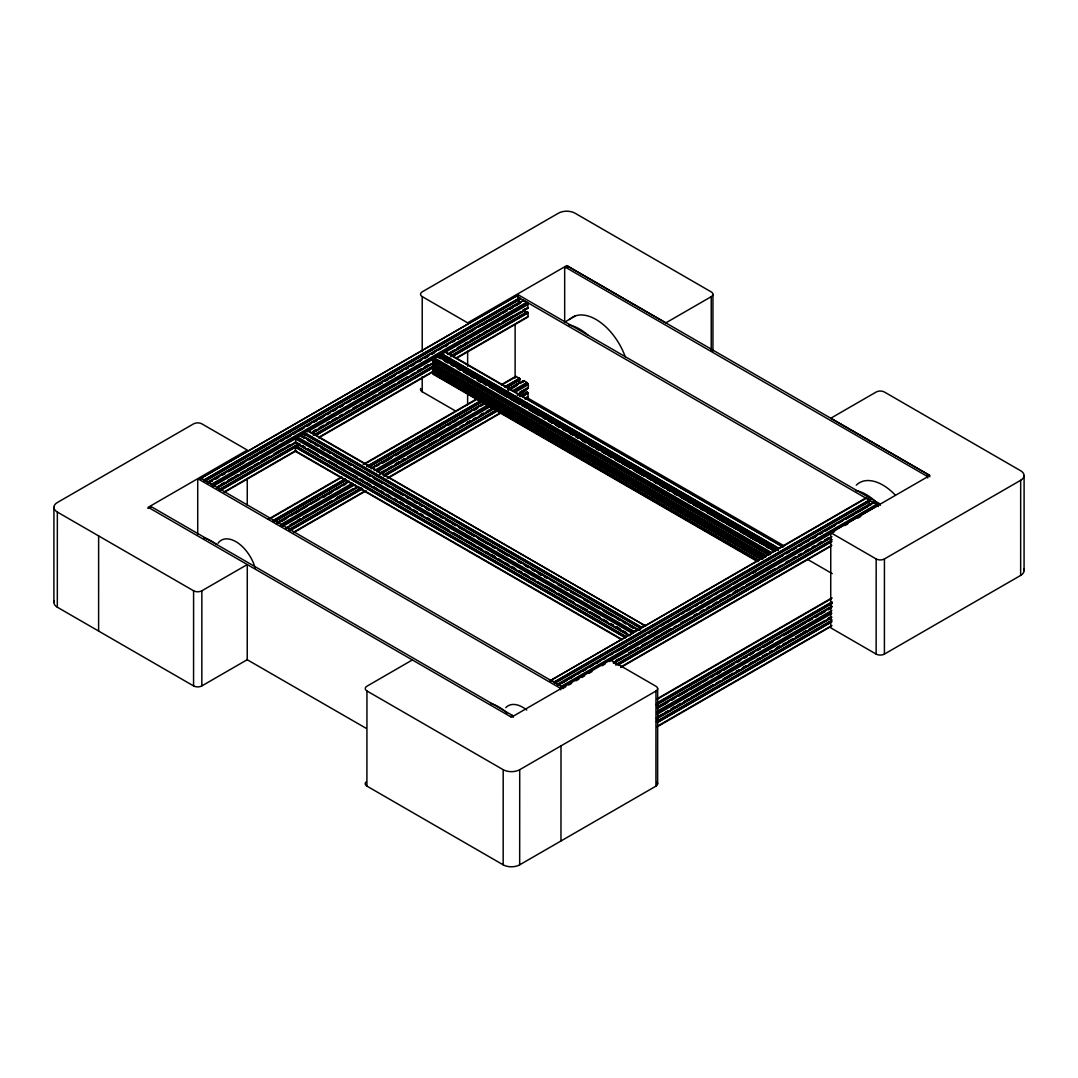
<?xml version="1.0" encoding="UTF-8"?>
<svg xmlns="http://www.w3.org/2000/svg" width="1078" height="1078" viewBox="0 0 1078 1078"><rect width="100%" height="100%" fill="white"/><g stroke="black" fill="none" stroke-linecap="round" stroke-linejoin="round"><path stroke-width="1.5" d="M53.9 602.427L53.927 507.293M57.35 512.063L193.595 590.784A5.835 3.369 0 0 0 201.856 590.784L247.28 564.562L247.239 659.696L201.829 685.918A5.835 3.369 0 0 1 193.568 685.918L57.323 607.197L57.35 512.063A11.683 6.751 0 0 1 57.35 502.523L193.595 423.856A5.835 3.369 0 0 1 201.856 423.856L247.28 450.078L148.185 507.293L511.457 717.207L878.071 505.474L873.625 502.24L558.027 685.19L566.745 680.164M98.61 631.021L98.637 535.901M193.568 685.918L193.595 590.784M201.829 685.918L201.856 590.784M247.253 505.164L247.266 478.457M656.852 782.089A5.835 3.369 0 0 1 655.923 786.158L519.677 864.825A11.683 6.751 0 0 1 503.17 864.825L366.911 786.105L366.951 690.971A5.835 3.369 0 0 1 366.951 686.201L412.362 659.952M456.264 411.419L422.199 391.732L422.199 376.721M422.212 351.684L422.226 296.612A5.835 3.369 0 0 1 422.226 291.842L558.471 213.174A11.683 6.751 0 0 1 574.992 213.174L711.237 291.909A5.835 3.369 0 0 1 711.237 296.679L711.224 350.08M467.623 404.627L467.623 392.944M467.636 366.237L467.636 351.226M503.17 864.825L503.197 769.692L366.951 690.971M519.677 864.825L519.717 769.692L655.963 691.038A5.835 3.369 0 0 0 655.963 686.268L610.539 660.019M560.964 840.975L561.005 745.841M655.923 786.158L655.963 691.038M657.634 783.773L657.674 688.653M712.935 351.037L712.949 294.294M1020.65 575.423L1020.677 480.289A11.683 6.751 0 0 0 1020.677 470.763L884.432 392.028A5.835 3.369 0 0 0 876.171 392.028L830.761 418.251L929.842 475.492L830.761 532.694L830.72 627.827L876.144 654.09A5.835 3.369 0 0 0 884.405 654.09L1020.65 575.423A11.683 6.751 0 0 0 1023.669 568.914M876.144 654.09L876.171 558.956L830.761 532.694M884.405 654.09L884.432 558.956L1020.677 480.289M1024.073 570.666L1024.1 475.533M630.01 635.764L295.426 442.586L296.005 437.116L299.967 434.704L637.462 629.565L635.966 631.479M621.211 639.47L295.52 451.439L295.345 447.262L296.423 446.09M300.156 434.811L300.021 435.943M303.673 433.841L303.983 432.305L307.702 430.365L645.668 626.035L307.041 430.54M764.464 556.72L432.777 365.226L433.356 358.246L437.318 355.834L774.893 551.478L771.983 549.807M757.591 561.557L432.884 374.079L432.965 367.733L763.264 558.054M761.553 558.956L432.965 369.242L432.709 369.902L759.842 558.768M437.385 357.074L437.506 355.942M778.397 549.915L440.835 354.851L441.091 353.665L445.052 351.495L782.844 546.519L783.019 547.166L444.405 351.671M440.835 356.36L776.888 550.386L440.862 356.468L440.902 355.497L441.347 354.945L480.599 377.61M637.287 629.458L633.972 631.29L632.665 633.541L295.345 438.8M640.817 628.568L641.302 627.046L645.008 625.119M434.016 357.667L771.322 552.421L770.015 554.671L432.709 359.931M441.347 353.436L778.653 548.176L778.141 549.066L440.835 354.325M515.769 295.978C517.669 295.008 522.385 301.018 518.424 298.66M523.315 300.425L523.275 301.341M526.94 311.838L528.112 312.876L527.937 317.053L456.264 358.448M207.973 482.486L523.504 300.317L527.465 302.729L528.045 308.2L447.936 354.446M506.822 387.366L519.96 379.779L519.731 378.486L515.769 376.316L501.243 384.711M523.315 380.763L523.45 381.895M508.789 389.158L523.504 380.655C533.974 384.671 525.633 392.769 517.696 394.508M527.048 392.042L528.112 393.214L527.937 397.391L525.04 399.076M554.752 683.412L554.267 681.902L550.548 679.962M870.094 501.351L869.609 499.842L865.89 497.901L549.901 680.892L866.55 498.076M297.178 448.044L299.226 444.527M303.565 437.035L305.424 433.895M434.811 368.851L436.28 366.304M432.965 365.334L436.684 366.587L433.855 364.782M197.719 534.661L197.719 479.643L200.872 478.093L562.042 686.848L562.905 688.599M564.67 321.136L564.67 267.789L567.823 266.239L928.993 474.994L929.842 476.745M151.324 506.7L148.171 508.25L151.324 506.7L512.495 715.455L513.357 717.207M197.719 479.643L200.872 478.093M515.122 296.383L518.275 294.833L879.446 503.601L880.308 505.353M564.67 267.789L567.823 266.239M516.429 296.154L199.78 478.969L518.275 294.833M200.427 478.039L204.146 479.979L519.475 297.919M204.146 479.979L519.731 298.148M204.658 481.394L204.577 480.532L519.919 298.471M204.658 480.869L519.987 298.808M204.55 481.543L519.987 299.334M207.07 482.432L519.502 302.056L519.906 302.648M207.906 482.742L523.76 300.385M209.361 482.432L212.258 480.761M215.169 479.077L219.535 476.57M222.432 474.886L225.342 473.215M228.253 471.531L245.69 461.465M277.652 443.004L248.6 459.78L257.413 455.01M280.563 441.333L290.737 435.458M293.647 433.774L303.821 427.899M306.718 426.228L311.084 423.708M316.892 420.353L313.981 422.037L316.919 420.487M319.802 418.682L324.155 416.162M327.065 414.478L329.976 412.807M332.873 411.122L337.239 408.602M340.149 406.932L343.047 405.247M347.412 402.741L350.323 401.056M353.22 399.372L369.215 390.155M373.567 387.635L382.286 382.596M385.196 380.925L395.37 375.05L391.044 377.812M398.267 373.365L402.633 370.859M405.544 369.175L408.441 367.49M411.351 365.819L415.704 363.299M418.614 361.629L421.525 359.944M424.436 358.273L428.788 355.753M431.699 354.069L434.596 352.398M438.962 349.878L441.872 348.194M444.769 346.523L447.68 344.839M452.046 342.332L454.943 340.648M457.854 338.977L475.29 328.898M478.201 327.227L507.266 310.451M510.163 308.766L520.337 302.891M209.388 482.567L212.285 480.896M215.209 479.333L218.174 477.662M222.459 475.021L225.369 473.336M228.293 471.773L244.329 462.556M260.256 453.312L270.416 447.33M273.327 445.659L277.679 443.139M280.603 441.576L283.568 439.905M286.411 438.22L290.764 435.579M293.688 434.016L296.571 432.224M299.495 430.661L303.848 428.033M306.758 426.47L309.723 424.799M319.843 418.924L322.807 417.253M327.092 414.612L330.003 412.928M332.9 411.257L335.81 409.573M340.176 407.053L343.073 405.382M353.247 399.507L362.046 394.602M364.876 392.796L369.228 390.276M377.96 385.25L382.313 382.73M385.237 381.167L388.201 379.496M405.571 369.309L408.468 367.625M411.392 366.062L414.356 364.391M418.641 361.75L421.552 360.079M424.462 358.516L427.44 356.845M431.726 354.204L434.623 352.519M444.796 346.658L447.707 344.973M457.88 339.098L466.599 334.072M469.523 332.509L473.862 329.868M482.594 324.95L486.946 322.322M489.857 320.759L500.017 314.776M502.927 313.092L507.293 310.572M510.204 309.009L513.168 307.351M516.025 305.653L520.364 303.026M208.162 482.378L211.477 484.211L526.819 302.15M211.477 484.211L212.123 484.79L527.465 302.729M527.937 303.551L212.609 485.612L212.123 484.79M212.77 486.474L295.615 438.652M299.967 436.132L305.047 433.046M307.23 431.941L433.666 358.947M436.563 357.263L440.929 354.756M443.84 353.072L528.112 304.414M221.785 483.995L224.776 482.392L217.621 486.677M232.053 478.201L227.687 480.707L237.955 474.926M234.856 476.449L237.861 474.832M240.771 473.161L245.124 470.641M247.94 468.903L250.945 467.286M253.842 465.615L258.208 463.095M261.024 461.344L269.837 456.385M274.095 453.798L282.908 448.825M287.274 446.319L290.171 444.635L274.284 453.946M313.334 431.146L316.339 429.529M319.236 427.858L323.602 425.338M326.405 423.587L329.41 421.983M332.32 420.299L336.673 417.792M339.489 416.041L342.494 414.437M352.573 408.495L357.02 406.042M359.931 404.358L362.841 402.687M365.644 400.935L370.104 398.496M372.907 396.744L375.912 395.141L365.846 401.097M378.728 393.389L383.175 390.937M386.086 389.266L394.804 384.226M399.076 381.639L407.888 376.68M417.968 370.738L420.959 369.121M425.244 366.48L428.222 364.93M457.193 348.086L461.654 345.634M464.47 343.882L467.461 342.278M470.277 340.527L474.724 338.088M477.541 336.336L480.545 334.732M483.443 333.048L487.808 330.528M490.638 328.723L499.437 323.818M503.695 321.231L512.508 316.272M522.682 310.397L525.592 308.712M240.866 473.242L258.302 463.176M261.213 461.505L269.931 456.466M313.523 431.294L316.433 429.623M319.344 427.939L323.696 425.419M326.607 423.748L329.504 422.064M332.415 420.393L336.781 417.873M339.678 416.202L342.588 414.518M345.499 412.847L349.851 410.327M352.762 408.643L362.936 402.768M378.917 393.537L394.898 384.32M397.809 382.636L407.983 376.761M410.893 375.09L415.246 372.57M418.156 370.886L421.067 369.215M423.964 367.531L428.33 365.024M450.119 352.439L454.485 349.919M457.395 348.234L467.569 342.359M470.466 340.688L499.532 323.912M502.442 322.228L519.879 312.162M522.79 310.491L525.687 308.807M216.624 487.782L295.615 442.182M311.596 432.952L433.666 362.477M448.192 354.083L528.112 307.944M216.88 487.849L295.534 442.438M311.34 433.316L433.599 362.734M217.931 487.822L296.396 442.506M312.377 433.289L432.992 363.65M448.987 354.419L524.555 310.787L524.245 310.141M218.874 489.708L298.997 443.449M313.321 435.175L435.593 364.58M451.386 355.471L527.142 311.731M219.535 489.857L299.455 443.718M313.994 435.323L434.596 365.685M450.591 356.454L527.6 311.987M219.791 490.086L299.711 443.934M315.692 434.717L434.852 365.914M450.847 356.683L527.856 312.216M219.979 490.409L299.9 444.257M315.881 435.04L435.04 366.237M452.49 356.171L528.045 312.539M220.047 490.746L299.967 444.594M315.948 435.364L436.563 365.738M454 355.673L528.112 312.876M224.399 491.757L295.615 450.644M318.859 437.223L433.666 370.94M455.455 358.354L528.112 316.406M224.224 492.403L296.41 450.739M318.684 437.87L433.491 371.587M564.481 322.228L575.49 315.867M268.26 519.219L341.389 477.002M363.192 464.416L476.543 398.968M269.379 519.124L342.049 477.163M365.294 463.742L477.19 399.143M501.89 384.886L516.429 376.491M273.893 520.041L345.095 478.928M366.897 466.343L481.704 400.073M504.949 386.652L519.475 378.257M272.694 521.105L345.351 479.158M367.153 466.572L481.96 400.302M505.205 386.867L519.731 378.486M272.882 521.429L345.539 479.481M368.797 466.06L480.694 401.461M505.393 387.191L519.919 378.809M274.405 520.93L345.607 479.818M368.865 466.397L480.761 401.798M505.461 387.528L519.987 379.146M274.405 521.469L345.607 480.357L274.311 521.604M506.714 387.339L519.987 379.672M276.817 522.507L348.032 481.394M371.277 467.973L484.628 402.525M507.873 389.104L519.502 382.394L520.378 383.472M276.278 523.396L349.124 481.34M370.913 468.755L484.265 403.307M276.211 523.652L349.38 481.408M371.681 468.553L485.033 403.118M507.778 389.953L523.76 380.723M277.679 523.477L287.826 517.467M290.764 515.917L306.718 506.566M311.084 504.046L319.802 499.006M322.74 497.47L332.873 491.46M335.784 489.789L340.149 487.269M343.073 485.72L345.957 483.914M376.478 466.289L379.375 464.618M382.313 463.068L392.459 457.059M395.397 455.509L412.807 445.322M415.731 443.772L444.769 426.861M447.707 425.311L457.854 419.315M460.791 417.765L470.938 411.756M473.862 410.206L478.201 407.565M481.125 406.015L484.009 404.21M508.735 390.074L517.44 384.913M520.364 383.364L523.248 381.558M282.059 521.065L286.478 518.558M295.129 513.519L299.495 510.999M322.74 497.578L325.718 495.907M328.561 494.223L331.458 492.552M382.326 463.176L391.112 458.163M395.41 455.63L398.308 453.946M407.026 448.92L411.392 446.4M420.11 441.374L424.53 438.867M427.373 437.169L430.284 435.499M434.636 432.979L437.601 431.308M447.72 425.433L450.685 423.762M453.528 422.064L456.493 420.407M460.791 417.873L463.769 416.202M473.875 410.327L476.84 408.656M511.659 388.511L516.079 386.005M281.223 524.272L352.425 483.173M374.228 470.587L487.579 405.139M512.279 390.883L526.819 382.488M280.428 525.7L353.085 483.739M376.33 470.318L488.226 405.719M512.939 391.462L527.465 383.067M282.355 525.687L353.557 484.574M376.815 471.153L490.167 405.705M514.866 391.449L527.937 383.889M282.53 526.536L355.188 484.588M376.99 472.002L490.342 406.568M515.041 392.298L528.112 384.752M300.277 518.976L297.366 520.647L300.344 519.097M340.958 495.476L336.606 497.996L345.391 493.091M396.192 463.594L399.062 461.788M402 460.239L404.91 458.568M432.521 442.627L428.155 445.147L436.954 440.228M441.239 437.587L445.591 435.081M467.394 422.495L470.304 420.811M480.465 414.936L483.375 413.265M290.076 524.905L294.537 522.453M303.161 517.359L307.607 514.907M316.245 509.8L320.692 507.347M323.602 505.676L332.32 500.637M381.639 472.043L384.63 470.439M388.996 467.919L391.893 466.248M394.804 464.564L399.17 462.044M401.973 460.306L404.978 458.689M407.888 457.018L412.241 454.498M420.959 449.459L425.325 446.952M441.212 437.655L450.025 432.682M454.39 430.162L457.288 428.492L439.959 438.638M460.198 426.807L463.109 425.136M467.367 422.549L470.372 420.932M473.282 419.261L476.18 417.577M480.451 415.003L483.443 413.386M486.353 411.715L490.719 409.195M527.048 388.215L519.785 392.405L527.142 388.309M290.278 525.053L300.452 519.192M303.349 517.507L332.415 500.731M335.325 499.047L352.762 488.981M381.828 472.204L392.001 466.329M394.898 464.658L405.072 458.783M407.983 457.099L437.048 440.323M460.293 426.901L463.203 425.217M466.114 423.546L470.466 421.026M473.377 419.342L476.287 417.671M479.184 415.987L483.55 413.48M486.461 411.796L490.813 409.276M285.913 528.072L358.098 486.434M379.887 473.848L494.182 407.875M517.44 394.44L528.112 388.282M286.627 527.91L358.031 486.69M379.82 474.104L494.627 407.834M286.222 528.719L358.88 486.771M382.138 473.35L494.034 408.751M517.278 395.316L524.555 391.125L524.043 389.832M288.621 529.77L361.305 487.728M383.081 475.236L496.621 409.68M519.677 396.367L527.142 392.055M289.281 529.918L360.483 488.806M383.741 475.385L497.093 409.95M520.337 396.529L527.6 392.325M289.537 530.147L360.739 489.035M383.997 475.614L497.349 410.179M522.048 395.909L527.856 392.554M289.726 530.47L362.383 488.523M384.186 475.937L497.537 410.502M522.237 396.232L528.045 392.877M289.793 530.807L362.451 488.86M384.253 476.274L497.605 410.839M522.304 396.569L528.112 393.214M294.159 531.818L365.509 490.625M387.164 478.12L500.65 412.604M525.215 398.415L528.112 396.744M293.499 532.748L366.156 490.8M388.444 477.945L501.782 412.497M711.237 296.679L665.827 322.874L566.732 265.619L467.65 322.848L422.226 296.612M554.267 681.902L869.609 499.842M554.523 682.118L869.865 500.057M554.698 682.441L870.04 500.381M554.779 682.778L870.121 500.718M554.577 683.425L870.121 501.257M557.191 684.355L869.623 503.965L870.498 505.056M557.596 684.948L873.881 502.308M569.656 678.48L574.008 675.96M576.919 674.289L579.829 672.605M582.726 670.934L587.092 668.414M590.003 666.743L592.9 665.059M595.811 663.388L600.163 660.868M603.074 659.184L605.984 657.513L603.101 659.318M610.337 654.993L613.247 653.308M626.331 645.762L616.158 651.638L624.971 646.854M629.229 644.078L645.223 634.861M648.121 633.177L658.294 627.302M661.205 625.631L671.378 619.756M674.276 618.071L678.641 615.565M687.36 610.525L691.726 608.005M694.623 606.335L697.533 604.65M700.444 602.979L704.796 600.459M707.707 598.775L710.618 597.104M714.97 594.584L717.881 592.9M720.778 591.229L730.951 585.354M733.862 583.683L783.275 555.157M786.172 553.472L796.346 547.597M799.256 545.926L809.43 540.051M812.34 538.367L816.693 535.86M819.603 534.176L822.501 532.505M825.411 530.821L835.585 524.946L825.452 531.063M838.495 523.275L842.848 520.755M871.913 503.978L845.758 519.07L854.571 514.3M562.42 682.926L566.772 680.285M569.696 678.722L572.661 677.065M576.946 674.424L579.856 672.739M582.767 671.176L585.731 669.505M590.03 666.864L592.927 665.193M595.851 663.63L598.816 661.959M629.256 644.213L637.974 639.187M640.884 637.502L645.25 634.982M648.161 633.419L651.125 631.748M653.969 629.956L658.321 627.436M661.245 625.873L664.21 624.202M667.053 622.518L671.405 619.877M687.4 610.768L690.365 609.097M694.65 606.456L697.56 604.785M700.471 603.222L703.368 601.43M707.734 598.91L710.631 597.225M720.805 591.364L729.604 586.445M733.889 583.804L736.8 582.133M745.531 577.215L749.87 574.574M752.794 573.011L755.759 571.353M758.602 569.656L762.955 567.028M765.865 565.465L770.218 562.837M773.142 561.274L776.025 559.482M778.936 557.798L783.302 555.278M786.212 553.715L789.177 552.057M792.034 550.359L796.372 547.732M799.297 546.169L802.261 544.498M806.546 541.857L809.457 540.186M812.367 538.623L815.345 536.952M819.63 534.311L822.527 532.626M857.428 512.602L867.588 506.62M752.956 573.119L755.853 571.434M558.283 684.301L561.598 686.134L876.94 504.073M561.598 686.134L562.244 686.713L877.586 504.652M510.433 716.641L512.495 715.455M198.81 479.279L559.981 688.034L562.042 686.848M516.214 296.032L877.384 504.787L879.446 503.601M565.761 267.425L926.932 476.18L928.993 474.994M565.802 686.713L562.905 688.384L562.244 686.713M568.712 685.029L571.623 683.358M575.975 680.838L578.886 679.153M581.797 677.483L584.694 675.798M589.06 673.292L591.957 671.607M602.13 665.732L605.041 664.061M609.407 661.542L834.641 531.494M844.815 525.619L847.726 523.948M857.899 518.073L860.796 516.402M734.657 591.768L737.568 590.084M615.498 660.747L618.502 659.143M628.582 653.201L633.029 650.748M635.845 648.996L638.85 647.393L628.77 653.349M641.653 645.641L646.113 643.202M654.737 638.095L659.184 635.643M662.094 633.972L670.812 628.932L641.855 645.803M680.892 622.99L683.897 621.386M693.976 615.444L696.967 613.827M701.239 611.253L704.244 609.636M707.047 607.898L710.052 606.281M714.31 603.693L717.315 602.09L713.057 604.691M720.131 600.338L723.122 598.735M727.488 596.215L730.399 594.53M733.202 592.792L737.662 590.34M740.478 588.588L743.47 586.984M746.286 585.233L750.733 582.794M759.464 577.754L763.817 575.234M766.633 573.496L775.446 568.524M785.619 562.649L788.517 560.978M792.882 558.458L795.793 556.787L785.714 562.743M801.601 553.418L798.69 555.103L801.695 553.513M805.872 550.845L808.864 549.228M811.774 547.557L814.685 545.872L811.869 547.637M818.943 543.285L821.948 541.682L817.69 544.282M824.845 539.997L829.211 537.477M615.686 660.908L625.86 655.033M673.817 627.342L676.728 625.671M681.08 623.151L691.254 617.276M694.165 615.592L697.075 613.921M699.972 612.237L704.338 609.73M707.249 608.046L710.146 606.375M720.32 600.5L730.493 594.625M733.404 592.94L743.577 587.065M746.475 585.394L775.54 568.618M778.451 566.934L781.361 565.263M804.606 551.828L808.972 549.322M824.953 540.091L829.305 537.572M613.247 662.849L831.744 536.709M613.503 662.916L831.664 536.965M614.554 662.889L831.071 537.882M615.498 664.776L832.216 539.647M616.158 664.924L831.232 540.752M617.465 664.587L831.488 540.981M618.058 664.641L831.664 541.304M618.125 664.978L831.744 541.641M621.022 666.824L831.744 545.172M620.847 667.471L831.569 545.818M656.637 699.043L832 597.805M657.284 699.218L831.677 598.546M657.432 702.667L831.825 601.982M657.688 702.896L832.081 602.211M656.421 704.055L832.256 602.535M656.502 704.392L832.337 602.871M656.394 705.066L832.337 603.41M657.459 706.804L831.839 606.119M656.906 707.694L831.475 606.901M656.839 707.95L832.243 606.712M658.294 707.64L668.468 701.765M671.378 700.094L675.731 697.574M678.641 695.903L707.707 679.113M710.618 677.442L720.778 671.567M723.688 669.883L733.862 664.021M736.773 662.337L741.125 659.817M744.036 658.146L746.946 656.462M749.843 654.791L754.209 652.271M762.928 647.231L773.101 641.356L762.968 647.474M777.454 638.85L780.364 637.165M783.275 635.494L812.34 618.705M815.237 617.034L825.411 611.159M828.322 609.474L831.219 607.803M658.335 707.882L667.12 702.869M671.405 700.215L674.302 698.544M678.668 696.024L687.387 690.998M690.311 689.435L700.538 683.573M703.368 681.768L707.734 679.248M710.645 677.685L713.623 676.014M716.466 674.329L720.805 671.702M723.729 670.139L726.693 668.468M729.536 666.77L733.889 664.142M736.813 662.579L739.777 660.908M744.063 658.267L746.973 656.596M749.884 655.033L752.848 653.362M783.302 635.616L792.087 630.711M794.931 629.026L805.091 623.03M808.001 621.359L812.367 618.839M815.278 617.276L818.242 615.605M821.086 613.921L825.438 611.293M828.362 609.73L831.327 608.059M716.627 674.424L719.525 672.753M657.499 711.089L831.893 610.418M656.704 712.518L831.084 611.832M657.176 713.34L831.569 612.654M657.351 714.188L831.744 613.517M672.173 708.179L675.071 706.494M776.793 647.77L779.704 646.086M802.948 632.665L805.859 630.994M657.647 716.749L662.094 714.31M665.005 712.625L667.902 710.954M675.178 706.75L670.812 709.27L681.08 703.489M677.981 705.012L680.986 703.395M683.897 701.724L688.249 699.204M691.16 697.52L701.333 691.658M704.15 689.907L712.962 684.934M723.122 679.073L733.296 673.198L723.23 679.153M739.117 669.842L736.207 671.513L739.212 669.923M743.375 667.255L746.38 665.638M749.291 663.967L752.188 662.283M756.46 659.709L759.464 658.092M762.362 656.421L766.727 653.901M769.544 652.15L772.535 650.546M775.446 648.862L779.798 646.342M782.615 644.604L785.619 642.987M788.517 641.316L792.882 638.796M795.712 636.99L805.967 631.25M808.769 629.498L817.582 624.539M827.756 618.664L830.666 616.98L827.864 618.745M657.836 716.91L668.01 711.035M683.991 701.805L713.057 685.029M715.967 683.344L720.32 680.838M742.122 668.252L746.475 665.732M749.385 664.048L759.559 658.186M762.469 656.502L766.822 653.982M769.732 652.311L772.63 650.627M775.54 648.956L779.906 646.436M782.803 644.752L792.977 638.89M795.887 637.206L806.061 631.331M808.972 629.66L824.953 620.429M656.381 718.244L831.744 617.047M657.095 718.083L831.664 617.303M656.691 718.891L831.071 618.22M656.381 721.505L832.216 619.985M656.839 721.775L831.232 621.09M657.095 722.004L831.488 621.319M657.284 722.327L831.664 621.642M657.351 722.664L831.744 621.979M657.351 726.181L831.893 625.429M656.704 727.111L831.569 626.156M433.679 367.248L763.925 557.905M527.856 308.308L526.967 307.756M519.892 379.82L518.424 378.998M869.919 501.364L868.545 500.583M526.414 397.256L784.178 545.913M807.476 559.347L832.243 573.631M441.091 353.665L778.397 548.406M440.902 353.988L778.222 548.729M483.51 379.281L777.211 548.85M440.902 355.497L778.222 550.238M440.835 355.834L778.141 550.575M775.729 550.642L441.32 357.573L440.444 358.664L437.547 356.872M437.062 355.902L775.325 551.235M437.574 356.737L440.484 358.408M443.395 360.092L447.761 362.612M450.658 364.297L453.569 365.968L450.644 364.418M456.479 367.652L460.845 370.172M473.929 377.718L463.756 371.843L468.068 374.605M476.84 379.402L487.013 385.277M489.924 386.948L519.003 403.738M521.914 405.422L526.266 407.942M529.177 409.613L539.35 415.502M545.172 418.857L542.261 417.173L545.145 418.978M548.082 420.528L552.435 423.048M555.345 424.732L559.711 427.252M562.622 428.923L565.532 430.607M568.429 432.278L572.795 434.798M575.706 436.482L578.616 438.153M581.514 439.837L585.88 442.357M588.79 444.042L598.964 449.917M601.874 451.588L612.048 457.463M614.959 459.147L630.953 468.378L622.208 463.473M633.864 470.062L644.038 475.937M646.948 477.608L651.314 480.128M654.211 481.812L657.122 483.483M660.032 485.167L664.398 487.687M667.295 489.358L670.206 491.042M673.117 492.727L677.483 495.247M680.393 496.918L690.567 502.793M693.477 504.477L703.651 510.352M706.562 512.023L735.641 528.813M739.993 531.333L755.988 540.563M758.899 542.247L761.809 543.932M766.175 546.452L769.072 548.123M444.756 361.184L447.72 362.855M457.84 368.743L460.805 370.414M470.924 376.303L473.889 377.96M476.813 379.523L481.152 382.164M484.009 383.849L486.973 385.52M489.897 387.083L494.25 389.603M497.16 391.287L507.334 397.27M510.177 398.968L518.976 403.873M529.15 409.748L539.31 415.744M549.51 421.498L552.394 423.29M556.774 425.702L559.671 427.494M562.595 429.057L565.505 430.728M569.79 433.383L572.755 435.04M575.679 436.617L578.59 438.288M585.839 442.6L582.875 440.929L585.677 442.694M588.763 444.163L593.116 446.804M595.959 448.488L598.923 450.159M601.847 451.722L606.213 454.242M609.043 456.048L612.008 457.705M614.932 459.268L619.298 461.788M635.211 471.153L644.011 476.058M654.184 481.933L657.095 483.618M661.38 486.259L664.358 487.93M667.269 489.493L670.179 491.177M674.478 493.818L677.442 495.489M680.366 497.052L684.719 499.572M687.562 501.378L690.526 503.035M693.45 504.598L697.789 507.239M700.646 508.924L703.611 510.595M706.535 512.158L710.887 514.678M713.798 516.362L723.971 522.345M726.882 523.908L731.234 526.549M739.966 531.467L744.332 533.987M747.243 535.658L755.961 540.698M766.148 546.573L769.045 548.257M478.093 380.588L481.004 382.259M433.356 358.246L770.676 553.001M432.884 359.082L770.191 553.822M768.749 554.483L432.884 360.578L432.709 361.44L768.574 555.345M765.663 555.682L432.709 363.461L765.919 556.046M446.939 372.328L449.849 374.012M460.023 379.887L462.934 381.572M497.82 401.717L502.186 404.237M525.458 417.658L528.355 419.342M545.805 429.421L548.715 431.092M551.653 432.642L554.537 434.447M558.889 436.967L561.8 438.652M571.973 444.527L574.884 446.198M585.058 452.073L587.968 453.757M622.868 473.902L627.221 476.422M650.492 489.857L653.403 491.528M656.3 493.212L659.21 494.896M676.661 504.962L679.571 506.647M710.106 524.272L713.016 525.943L704.217 521.038M734.819 538.542L739.185 541.062M747.903 546.101L752.269 548.608M762.442 554.483L765.353 556.167M439.177 367.989L443.961 370.778M444.998 371.344L449.769 374.133M452.275 375.548L457.045 378.338M459.956 380.008L462.853 381.693M465.359 383.094L475.95 389.252M476.988 389.818L483.214 393.443M490.072 397.364L502.119 404.358M503.156 404.924L509.382 408.549M517.696 413.319L522.466 416.108M523.517 416.674L535.55 423.667M536.601 424.233L542.827 427.858M543.864 428.424L548.648 431.213M551.545 432.898L555.911 435.418M556.949 435.984L561.732 438.773M570.033 443.53L574.817 446.332M577.309 447.734L587.901 453.878M590.394 455.293L600.985 461.438M602.023 462.004L608.248 465.642M615.107 469.563L627.153 476.543M628.191 477.109L634.43 480.748M642.731 485.504L647.514 488.294M648.552 488.86L653.322 491.662M655.815 493.064L660.598 495.853M661.636 496.419L664.547 498.103M668.912 500.623L673.683 503.413M676.593 505.083L679.49 506.768M681.997 508.169L692.588 514.327M695.081 515.729L699.851 518.518M717.301 528.597L726.02 533.623M727.071 534.189L729.968 535.874M730.385 536.143L739.104 541.183M743.47 543.703L752.188 548.742M753.239 549.308L759.464 552.933M760.502 553.499L765.286 556.288L743.375 543.784M433.679 364.997L443.853 370.872M446.764 372.543L451.13 375.063M454.04 376.748L456.951 378.418M459.848 380.103L464.214 382.623M467.124 384.294L470.035 385.978M472.932 387.662L483.119 393.537M487.472 396.057L490.382 397.728M493.293 399.412L522.372 416.202M525.282 417.873L535.456 423.748M538.367 425.433L548.54 431.308M551.451 432.992L555.817 435.499M558.714 437.183L561.625 438.867M571.812 444.742L576.164 447.262M579.075 448.933L581.985 450.617M584.896 452.288L589.248 454.808M592.159 456.493L595.069 458.163M597.98 459.848L608.154 465.723M612.52 468.243L615.43 469.927M618.327 471.598L647.406 488.388M650.317 490.072L660.491 495.947M663.401 497.618L673.588 503.493M676.485 505.178L680.851 507.698M683.762 509.368L686.673 511.053M689.57 512.737L693.936 515.244M696.846 516.928L699.757 518.612M702.654 520.283L707.02 522.803M709.93 524.487L712.841 526.158M717.193 528.678L720.104 530.363M723.015 532.033L739.009 541.277M432.709 364.97L765.663 557.191M432.965 367.733L763.008 558.283M432.777 368.056L762.82 558.606M432.709 368.393L762.752 558.943M432.777 369.565L761.364 559.28M758.386 559.954L432.709 371.923L758.562 560.614M432.709 373.433L758.386 561.463M303.983 432.305L641.302 627.046M303.726 432.534L641.046 627.275M303.551 432.857L640.858 627.598M303.47 433.194L640.79 627.935M303.47 433.72L640.992 628.582M303.969 436.442L639.82 630.347M299.711 434.771L637.96 630.091M300.223 435.606L304.589 438.126M307.486 439.797L317.673 445.672M320.584 447.357L330.757 453.232M333.668 454.916L351.105 464.982M370.01 475.897L354.015 466.666L358.354 469.307M372.921 477.581L383.094 483.456M386.005 485.127L388.915 486.811M393.281 489.331L403.455 495.206M406.366 496.877L409.263 498.562M412.173 500.246L416.539 502.752M419.45 504.437L422.347 506.121M425.258 507.792L429.623 510.312M442.708 517.871L432.534 511.996L436.859 514.758M445.618 519.542L455.792 525.417M458.702 527.102L474.697 536.332M477.608 538.016L495.045 548.082M497.955 549.767L508.142 555.642M511.039 557.326L513.95 558.997M516.861 560.681L521.226 563.201L518.289 561.651M524.124 564.872L528.489 567.392M537.221 572.431L541.574 574.951M544.484 576.622L547.395 578.307M550.306 579.991L554.658 582.497M557.569 584.182L567.742 590.057M570.653 591.741L579.385 596.767M583.737 599.287L599.732 608.531M602.642 610.202L620.093 620.281M625.9 623.636L623.003 621.952L625.873 623.771M628.811 625.307L633.177 627.827M301.584 436.698L304.562 438.247M307.459 439.932L311.811 442.559M314.668 444.257L317.633 445.915M320.557 447.491L324.896 450.119M327.82 451.682L330.717 453.474M335.096 455.886L337.98 457.678M340.904 459.241L345.27 461.761M348.1 463.553L351.064 465.224M367.072 474.347L369.983 476.031M374.268 478.672L383.067 483.577M393.254 489.452L403.415 495.449M406.339 497.012L409.236 498.696M413.534 501.337L416.499 502.995M419.423 504.571L422.333 506.242M426.618 508.883L429.583 510.554M439.703 516.443L442.667 518.114M445.591 519.677L449.957 522.197M452.787 524.002L455.751 525.66M458.676 527.236L463.041 529.743M465.871 531.548L474.67 536.467M478.955 539.108L487.755 544.013M492.12 546.533L495.004 548.325M497.928 549.901L508.102 555.884M525.552 565.842L528.449 567.634M541.533 575.194L538.569 573.523L541.385 575.288M544.457 576.757L547.368 578.441M557.542 584.316L561.894 586.944M564.737 588.628L567.702 590.299M570.626 591.862L574.992 594.382M583.71 599.422L588.076 601.942M590.906 603.747L599.705 608.652M604.003 611.293L612.789 616.212M617.155 618.732L620.052 620.524M630.172 626.412L633.136 628.07M321.837 448.542L324.748 450.213M296.652 436.536L633.972 631.29M296.005 437.116L633.312 631.87M295.52 437.938L632.84 632.692M491.352 554.496L494.263 556.167M616.387 626.682L619.298 628.366M305.141 447.303L302.244 445.618L305.047 447.397M308.052 448.987L318.239 454.862M328.413 460.737L337.225 465.696M340.042 467.448L344.502 469.9M353.126 475.007L357.586 477.46M360.402 479.198L363.394 480.815M366.21 482.553L370.67 485.006M376.397 488.428L373.487 486.757L383.566 492.713M380.75 490.948L383.755 492.565M386.571 494.317L389.562 495.92M396.839 500.125L393.834 498.508L396.65 500.273M399.655 501.863L402.66 503.48M406.918 506.067L409.923 507.671M414.195 510.258L417.105 511.942M420.016 513.613L423.007 515.23M427.279 517.817L430.189 519.488M433.1 521.173L449.176 530.336M462.26 537.895L453.447 532.923L482.432 549.807M465.076 539.633L475.263 545.522M478.16 547.193L482.526 549.713M485.437 551.397L488.442 553.001M491.258 554.752L495.611 557.272M498.521 558.943L501.432 560.627M505.798 563.147L508.789 564.751M511.605 566.502L514.61 568.106M518.882 570.693L521.873 572.31M524.69 574.062L527.694 575.665M531.966 578.253L534.957 579.87M545.05 585.812L553.863 590.771M558.135 593.358L566.853 598.398M569.763 600.082L574.224 602.535M582.848 607.628L587.308 610.081M590.124 611.832L600.392 617.64M603.208 619.378L607.561 621.898M610.471 623.583L613.476 625.186M616.293 626.938L620.659 629.458M623.556 631.142L626.561 632.746M296.329 442.357L299.239 444.028M307.958 449.068L318.131 454.943M321.042 456.627L325.408 459.147M328.318 460.818L357.384 477.608M360.295 479.292L370.482 485.167M386.463 494.398L390.829 496.918M399.561 501.957L403.913 504.477M406.824 506.148L409.734 507.832M412.645 509.503L416.997 512.023M419.908 513.707L422.819 515.378M427.184 517.898L430.082 519.583M432.992 521.253L448.987 530.497M485.343 551.478L495.516 557.353M498.427 559.037L508.6 564.912M511.511 566.583L515.877 569.103M518.774 570.788L521.685 572.458M524.595 574.143L528.961 576.663M531.858 578.347L534.769 580.018M537.679 581.702L555.13 591.768M558.04 593.452L574.022 602.683M578.387 605.203L587.119 610.242M590.016 611.913L600.203 617.788M603.101 619.473L607.466 621.993M610.377 623.663L613.288 625.348M616.198 627.032L620.551 629.552M623.461 631.223L626.372 632.907M295.345 442.33L629.754 635.387M298.916 445.174L627.504 634.888M296.329 446.117L626.574 636.775M295.857 446.373L625.914 636.923M295.601 446.602L625.658 637.152M295.426 446.925L625.469 637.475M295.345 447.262L625.402 637.812M295.345 450.793L622.491 639.658M246.835 659.507L366.264 728.378M868.154 501.432L869.623 503.965M518.033 299.509L519.502 302.056M524.555 310.787L526.01 313.334M518.033 379.847L519.502 382.394M926.932 476.18L927.781 477.945M877.384 504.787L878.233 506.552M559.981 688.034L560.829 689.799M878.071 505.474L878.233 506.323M515.122 324.734L515.122 378.082M57.323 607.197A11.683 6.751 0 0 1 54.304 600.675M422.199 391.732A5.835 3.369 0 0 1 420.689 388.484M884.432 558.956A5.835 3.369 0 0 1 876.171 558.956M519.717 769.692A11.683 6.751 0 0 1 503.197 769.692M366.911 786.105A5.835 3.369 0 0 1 365.994 782.022M203.742 537.787A46.704 26.963 60 0 1 216.611 544.471M218.025 543.258A29.2 16.857 60 0 1 237.524 542.679A29.2 16.857 60 0 1 255.176 568.093M569.494 319.546A46.704 26.963 60 0 1 625.402 357.195M569.063 324.923A46.704 26.963 60 0 1 588.143 335.325M856.296 485.127A46.704 26.963 60 0 1 894.969 494.748M855.865 490.517A46.704 26.963 60 0 1 877.303 503.13M490.544 703.368A46.704 26.963 60 0 1 507.037 713.003M505.798 707.653A29.2 16.857 60 0 1 526.738 710.038M482.216 401.488L368.663 467.043L482.189 401.582M684.449 612.196L681.552 613.881L684.476 612.331M760.017 648.916L757.12 650.586L760.044 649.037M568.995 442.977L564.629 440.457L568.901 443.058M534.311 570.747L531.4 569.076L534.284 570.882"/></g></svg>
